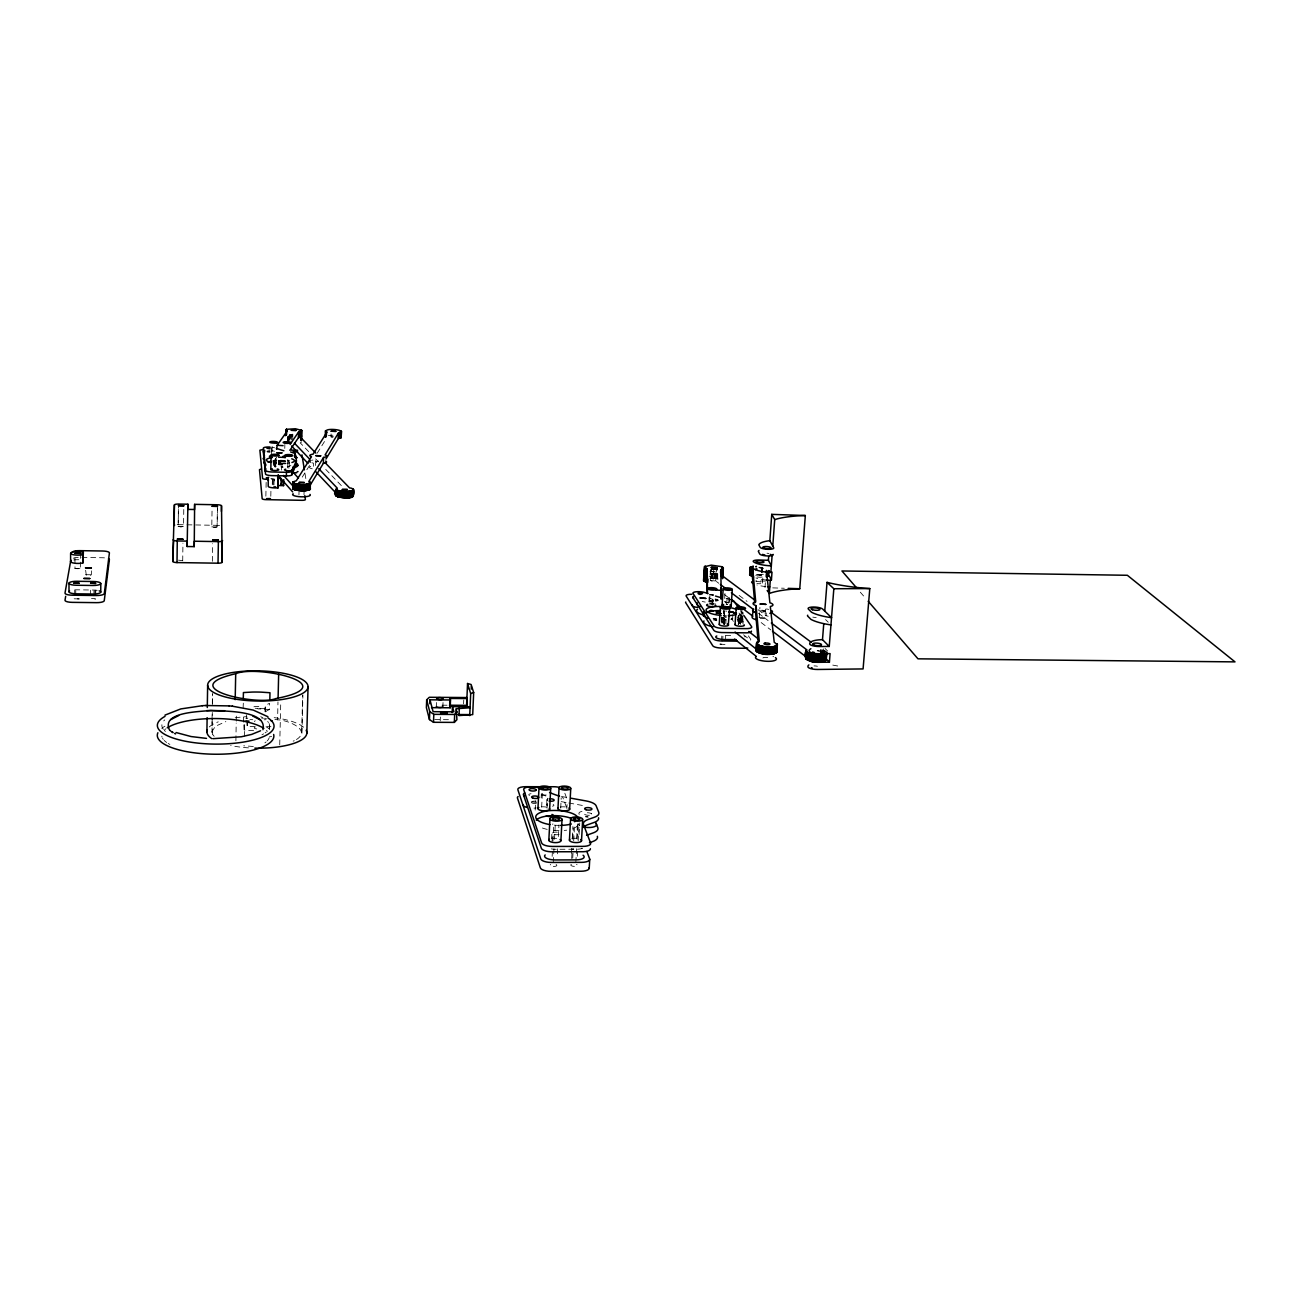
<?xml version="1.0" encoding="UTF-8"?>
<svg xmlns="http://www.w3.org/2000/svg" width="1300" height="1300" viewBox="0 0 1300 1300"><rect width="100%" height="100%" fill="white"/><g stroke="black" fill="none" stroke-linecap="round" stroke-linejoin="round"><path stroke-width="0.75" stroke-dasharray="5 3.75" d="M74.701 595.433L74.718 587.584M80.763 553.361L80.275 568.815L74.994 568.571L74.945 557.05M75.757 595.595L75.774 587.762M86.288 575.234L85.54 569.514M90.496 595.189L90.529 587.356M90.415 575.299L91.358 574.779L91.374 569.595M93.941 595.822L93.974 587.99M94.965 595.66L94.998 587.827M95.761 595.173L95.794 587.34M183.771 509.503L183.56 526.386L180.846 526.988L178.165 526.289L178.376 509.405M177.174 524.664A4.046 0.991 0.9 0 1 178.214 524.648L178.474 504.059M182.715 560.852L182.942 543.189M217.457 508.235L217.149 526.955L214.484 527.572L211.786 526.874L212.079 508.137M212.355 561.308L212.631 543.676M212.713 734.533L212.014 721.727M212.046 719.696L212.144 713.635M212.306 703.511L212.469 693.404M211.965 732.794L212.306 712.481M212.371 704.6L212.599 694.265M219.57 525.574A4.014 0.975 1.1 0 0 217.116 525.33L217.457 504.774M235.901 740.756L236.194 723.092M236.275 721.142L236.34 715.244M243.116 707.866L243.311 703.17M244.4 736.466L244.627 724.587M255.109 726.602L247.195 726.554L247.293 721.809M265.866 496.161L266.159 481.942M265.119 711.864L265.216 707.168A19.061 5.883 1 0 1 268.938 703.609M265.249 711.799L265.216 707.168M271.537 455.406L271.668 449.67M270.806 496.259L270.936 490.165M271.391 448.077L271.31 451.571M272.106 451.685L272.236 445.786M272.285 484.461L272.464 476.905M273.049 484.868L273.227 477.311M273.488 465.514L273.618 459.485M273.959 484.997L274.121 477.441M274.381 465.644C272.821 460.509 277.81 459.274 272.919 460.411M265.801 711.685A19.045 5.915 1 0 1 269.506 709.572L269.636 703.349M274.787 466.765L274.918 460.882M274.999 467.041L274.95 460.948M269.588 729.641L269.685 725.676M275.551 467.188L276.331 458.608M275.86 458.949L276.088 465.043L275.974 458.738M281.385 470.113L281.483 466.164M296.449 739.57C312.049 729.544 286.845 719.794 277.599 719.826L277.973 701.903M284.781 448.435L284.863 444.503M279.727 744.851L280.767 701.821M287.592 440.326L287.69 436.556M287.901 440.277L287.983 436.507M288.113 442.926L287.641 437.109M287.723 467.301L287.804 458.997M288.438 442.991L288.616 436.41M288.811 443.04L288.259 437.255M289.217 440.099C284.798 431.876 299.374 434.753 289.348 434.46M289.575 440.066L289.705 434.427M289.185 465.952L289.266 462.426M289.949 440.05L290.079 434.395M290.355 438.132L290.452 434.379M290.745 438.116L290.842 434.346M291.493 439.969L291.623 434.33M292.695 439.969L292.841 434.33M298.951 494.715L299.033 491.66M304.005 494.747L304.07 491.676M301.714 731.38L302.64 695.142M301.941 733.216L302.916 694.964M315.591 465.514L315.835 457.616M332.979 437.434L330.996 436.881L331.11 433.111M436.312 706.42L436.459 702.504M440.212 720.964L440.375 716.999M442.861 706.452L443.024 702.553M463.58 703.885L463.743 699.985M535.178 810.079L535.649 800.767M541.158 797.826L541.369 793.829M541.661 807.121L542.376 793.146M546.666 804.814L546.942 799.679M547.056 808.21L547.576 798.233M551.655 838.094L551.85 834.275M552.045 841.783L552.484 833.105A3.705 1.3 2.9 0 1 555.685 832.13L556.644 832.179A3.705 1.3 2.9 0 1 559.081 832.78M552.142 856.359L552.549 848.559M552.971 840.938L553.865 823.761M553.264 862.485L553.979 848.819M554.515 839.296L555.311 824.021M557.424 853.775L557.733 847.746M558.35 836.501L558.967 824.866M560.722 808.096L561.21 797.761M566.865 808.551L567.076 804.554M571.431 853.271L571.756 847.438M572.293 837.931L572.91 826.491M571.691 858.504L572.227 848.77M572.764 839.231L573.381 827.808M572.731 858.195L573.267 848.461M573.706 840.824L574.633 823.696M576.664 838.354L577.411 824.801M575.835 862.388L576.599 848.737M577.135 839.231L577.98 823.972M577.298 856.229L577.72 848.445M578.159 840.84L579.101 823.68M579.117 834.421L579.751 822.981M760.256 618.394L764.839 618.215L765.602 607.783M710.141 574.974L710.661 566.784M708.923 601.851L709.312 596.212M716.739 567.158L715.731 580.97L712.887 581.457L710.32 580.564L711.116 566.784M711.571 566.784L711.734 571.707M709.93 578.24C711.766 578.923 712.335 570.96 710.336 571.691M709.621 601.429L709.995 595.806M710.84 578.24L712.043 566.784M711.311 578.24L712.514 566.784M711.766 578.24L712.985 566.8M712.254 578.256L713.456 566.832M718.136 579.02L713.196 578.321L713.944 566.865M712.758 604.484L712.367 599.788L713.342 599.349M713.668 578.354L714.415 566.898M712.254 605.296L712.124 602.225L713.294 601.738M714.139 578.386L714.886 566.93M714.61 578.435L715.358 566.979M715.081 578.484L715.829 567.028M715.553 578.549L716.284 567.092M716.008 578.614L716.446 572.081L714.09 571.789M716.446 578.679L717.194 567.222M716.885 578.76L717.633 567.304M717.324 578.841L717.762 572.309L714.577 571.87M717.714 578.923L717.73 572.276M721.451 620.246L721.679 616.785M721.467 622.944L721.874 617.191M722.572 622.001C719.42 618.475 726.992 616.281 722.914 615.55M721.467 641.03L721.858 635.229M722.816 622.18L723.596 610.285M724.701 598.471L725.01 592.637M723.921 612.69L724.084 617.175M723.336 623.529L723.694 618.345L726.261 618.312M722.605 641.192L722.995 635.408M723.808 623.903L724.734 610.464M723.856 624.617L724.506 616.233M724.36 623.415L724.717 618.215M724.62 624.747L724.977 619.564L723.109 618.93L723.694 618.345M727.074 598.569L726.781 602.648L727.773 602.826L728.049 598.747L726.05 598.423M725.839 623.09L726.082 619.629L724.977 619.564M725.351 640.689L725.741 634.904M728.699 603.038L728.975 598.959L728.049 598.747M729.235 602.566L729.625 596.944M732.55 619.596L732.908 614.445M738.465 624.617L738.676 621.725L741.146 621.92M737.734 620.977L738.14 615.225M738.124 620.506L738.481 615.355M738.238 624.634L738.904 615.062M739.05 622.798L739.521 615.924M740.122 617.614L739.619 624.634L739.944 620.425M741.26 610.594L740.334 623.707A4.68 1.284 4 0 0 738.091 623.626M741.26 622.164L742.056 610.659M741.439 622.18L741.926 615.29M742.072 622.001L742.755 612.414M742.755 617.744L743.161 612.008M742.788 622.196L743.031 618.751M742.966 623.951L743.161 621.205M755.82 570.733L756.161 565.841L757.071 565.841M761.296 572.666L761.654 567.775M761.767 572.731L762.109 567.84M762.206 572.796L762.564 567.905M759.2 617.809L759.915 607.441M762.45 583.066L762.921 576.55M765.001 587.633L765.359 582.758M768.202 616.216L766.074 615.729L766.577 608.904L768.69 609.391M820.17 654.566L820.576 649.22L826.572 651.592M820.674 654.648L821.275 648.245M821.6 654.859L822.023 649.512M822.023 654.972L822.445 649.626M822.445 655.086L822.867 649.756M823.42 652.308L823.696 648.911M823.615 655.476L824.038 650.13M824.298 655.753L824.72 650.406M824.899 656.045L825.321 650.699M211.851 731.835L215.345 726.294L225.842 721.597M301.519 442.065L300.235 442.861L308.636 451.587M765.278 611.406C760.484 607.864 757.624 613.324 765.131 611.553C759.866 613.226 758.582 608.351 765.342 611.179M211.786 526.874L217.149 526.955M178.165 526.289L183.56 526.386M302.234 477.149L310.31 464.214M317.2 453.196L324.691 441.204M85.524 574.697L91.358 574.779M74.929 568.376L80.714 568.457M276.689 457.21L274.787 459.664M330.996 436.881L333.352 436.459M710.32 580.564L715.731 580.97M716.69 619.288L713.651 619.808M712.091 603.883L713.066 603.428M761.946 568.75L759.054 567.613M571.383 864.337L570.83 864.809A3.299 1.202 3 0 0 572.179 866.044A3.299 1.202 3 0 0 575.624 866.271L577.363 865.101A3.299 1.202 3 0 0 576.485 864.419M287.527 461.63L287.771 461.516A14.105 3.136 1.7 0 1 289.217 461.744M724.051 624.033L723.304 622.879M293.183 741.146L294.223 740.691M310.798 466.359L309.887 466.749A8.482 1.901 1.8 0 0 311.691 468.666L313.3 469.024L313.463 463.141L311.838 462.784M759.411 617.419L764.839 618.004M94.949 599.576C97.922 597.659 87.522 598.276 91.666 599.641M724.717 611.276L723.206 611.293M739.814 615.712L741.601 615.517M723.889 617.581L721.923 617.516M724.279 618.117L721.711 617.955M739.342 622.586L740.984 622.424M739.131 618.946L742.625 618.979M740.447 617.403L742.609 617.354M725.026 617.663L726.359 617.614M287.609 460.688L288.73 460.379L287.43 459.826M722.914 623.691L724.035 623.122L723.011 622.57M716.365 619.596L715.536 620.197L716.804 620.75M275.161 460.427L276.25 460.379M311.415 460.33L312.926 460.038M274.609 461.354L273.098 461.354M275.324 460.688L276.104 460.363M289.835 465.725L290.875 465.692M275.129 466.294L276.266 466.277M274.349 460.736L273.065 460.753M724.197 616.541L726.375 616.639M292.402 435.581L291.168 436.036L292.467 436.491M328.396 435.419L332.93 435.224M178.49 560.154L182.634 560.658M269.457 736.775L271.635 736.596M541.613 806.861L542.1 806.829A5.883 2.031 2.8 0 1 547.008 807.267M292.76 435.581L291.216 435.906L292.305 436.442M289.217 466.635L288.048 466.57M731.266 618.605L732.875 618.767M245.863 718.299L247.829 718.185M739.278 614.835L741.634 615.03M289.185 467.968L287.723 467.837M264.225 719.778L266.094 719.696M289.201 460.753L288.113 460.671M282.88 467.09L281.06 467.058M709.914 571.724L710.824 571.707M281.141 466.44L282.246 466.521M289.201 462.085L287.934 461.955M738.579 621.725L737.799 621.66M281.109 466.57L282.132 466.668M541.222 795.031L547.219 795.031M267.004 726.668L270.952 726.684M442.016 705.185L447.606 705.217M259.74 708.63L265.33 708.663M434.688 719.615L451.685 719.712M318.24 461.175L315.738 461.532L316.81 462.118M725.66 635.375L733.574 635.456M709.605 594.506L713.57 594.555M709.15 601.169L713.115 601.217M178.214 524.648L217.116 525.33M318.451 461.159L315.705 461.598L316.648 462.052M765.489 581.133L757.526 580.872A6.776 1.755 4.1 0 0 755.836 580.872M772.736 587.876L784.306 588.25M763.344 574.535L757.997 574.356A6.776 1.739 4.1 0 0 756.291 574.372M712.189 571.691L714.106 571.821M712.66 571.707L713.602 571.756M261.69 718.136L263.51 718.217M252.736 719.712L249.876 719.55M702.195 601.494L705.25 602.095M713.359 618.264L716.658 619.092M253.662 730.697L244.627 730.08L244.059 720.46M253.338 746.476L243.75 745.794M740.626 623.415L739.472 623.204M709.199 594.994L713.196 595.221M709.345 600.405L713.375 600.649M709.134 601.738L713.148 601.981M709.166 603.119L713.196 603.363M710.808 603.704L716.804 604.077M264.452 718.283L266.435 718.413M269.506 709.572L260.764 708.971A45.094 14.154 0.7 0 0 257.806 708.89M738.855 619.092L738.628 619.06A17.924 4.859 3.9 0 1 737.701 619.531M271.489 450.629L273.553 451.003A103.236 22.912 1.2 0 1 274.479 451.279M742.609 616.639L740.009 616.33M561.438 796.494L567.174 797.534M561.161 801.613L566.898 802.653M568.815 802.994L584.122 805.756M274.885 719.371L277.599 719.826M270.904 478.562L274.267 479.375L274.609 482.398M728.975 598.959L729.852 599.17M713.586 600.551L712.367 599.788M742.625 618.426L740.415 618.004M287.885 460.606L287.544 460.493A15.08 3.348 1.6 0 1 289.25 460.801M739.115 595.416L747.045 601.396M758.144 609.749L766.074 615.729M709.394 576.16L718.819 583.294M758.436 613.242L768.121 620.571M724.636 594.701L729.349 598.293M761.166 622.57L770.835 629.931M743.535 634.806L749.824 639.746M721.094 620.994L724.197 623.447M825.549 619.58L828.246 622.229M214.159 736.288L212.794 734.695M825.077 648.489L827.596 651.04M315.624 458.868L318.419 461.776M341.331 485.615L325.162 468.796L326.056 468.39A8.482 1.901 1.8 0 0 326.446 467.919M860.307 592.183L865.54 598.244M591.37 813.637L591.614 813.962A3.656 1.268 3.1 0 0 586.316 812.825A3.656 1.268 3.1 0 0 585.585 814.84A3.656 1.268 3.1 0 0 591.419 814.661M740.496 610.61L742.641 613.681M739.05 613.064L742.316 617.809M724.896 601.347L727.074 604.549M738.254 621.01L740.512 624.309M748.378 635.895L750.636 639.21A7.329 2.047 4.1 0 1 750.392 640.25M731.201 618.085L733.428 621.4M564.834 793.26L566.832 798.525M566.459 807.121L563.062 798.07A8.824 3.006 2.9 0 0 562.477 797.29M305.012 473.622L305.923 479.245M246.578 714.821L246.789 718.738M246.886 720.688L247.195 726.554M243.457 717.145L243.734 722.946M243.831 724.88L244.205 732.599M271.537 479.148A6.224 1.414 1.6 0 1 274.398 479.05M253.922 706.859A3.234 0.991 0.8 0 1 258.31 706.517A3.234 0.991 0.8 0 1 259.577 707.883A3.234 0.991 0.8 0 1 255.19 708.224M256.734 728.91A3.283 1.04 0.7 0 1 254.377 728.163A3.283 1.04 0.7 0 1 255.158 727.155M254.377 721.549A3.283 1.024 0.7 0 1 255.287 720.817M248.479 747.858A49.969 15.844 0.7 0 1 230.653 745.534M209.316 726.944A49.969 15.844 0.7 0 1 218.238 721.858M235.154 717.811A49.969 15.844 0.7 0 1 246.838 716.69M274.17 717.649A49.969 15.844 0.7 0 1 303.826 727.415M289.445 466.57A14.105 3.136 1.7 0 1 287.251 466.846M283.108 467.09A14.105 3.136 1.7 0 1 281.336 467.09M272.74 461.077A14.105 3.136 1.7 0 1 275.925 460.834M289.526 463.011A14.105 3.12 1.7 0 1 287.349 463.288M276.152 463.239A14.105 3.12 1.7 0 1 272.935 462.816M271.57 447.151A6.029 1.3 1.6 0 1 272.935 447.346L273.618 447.509A103.269 22.782 1.2 0 1 274.56 447.785M269.1 723.564A53.917 16.933 0.4 0 1 267.442 730.909M266.37 731.916A53.917 16.933 0.4 0 1 265.102 732.908M263.624 733.85A53.917 16.933 0.4 0 1 261.966 734.776M165.441 731.429A53.917 16.933 0.4 0 1 164.32 730.405M163.394 729.365A53.917 16.933 0.4 0 1 162.971 721.955M163.751 720.915A53.917 16.933 0.4 0 1 164.726 719.908M260.731 716.674A53.917 16.933 0.4 0 1 262.486 717.584M267.686 721.484A53.917 16.933 0.4 0 1 268.483 722.524M161.72 728.309A58.273 18.509 0.4 0 1 164.921 726.245M266.045 726.765A58.273 18.509 0.4 0 1 269.262 728.845M269.197 737.717A53.869 17.111 0.4 0 1 267.231 740.87M266.159 741.894A53.869 17.111 0.4 0 1 264.875 742.885M169.877 744.413A53.869 17.111 0.4 0 1 168.171 743.454M166.644 742.479A53.869 17.111 0.4 0 1 164.206 740.431M163.28 739.375A53.869 17.111 0.4 0 1 162.581 738.319M162.094 737.246A53.869 17.111 0.4 0 1 161.817 736.174M164.629 729.836A53.869 17.111 0.4 0 1 165.799 728.829M266.451 730.324A53.869 17.111 0.4 0 1 267.459 731.347M73.304 558.22A7.166 1.82 0.3 0 1 79.641 557.408L102.489 557.749A7.134 1.82 0.4 0 1 106.015 558.058M97.224 590.346A7.54 1.999 0.2 0 0 93.502 590.038L76.862 589.81A7.556 1.999 0.1 0 0 73.336 589.989M73.759 560.008A7.264 1.852 0.3 0 1 80.974 559.91M709.605 604.142A4.582 1.219 3.9 0 1 713.44 604.467M723.596 623.447A4.696 1.284 4 0 1 725.124 623.594M738.692 615.778A16.543 4.485 3.9 0 1 737.896 617.679M732.55 619.385A16.543 4.485 3.9 0 1 730.844 619.613M726.034 619.84A16.543 4.485 3.9 0 1 721.906 619.694M716.788 619.109A16.543 4.485 3.9 0 1 713.066 618.361M725.725 611.049A16.543 4.485 3.9 0 1 726.716 611.179M726.164 604.337A4.566 1.219 3.9 0 1 727.659 604.467M726.326 615.664A16.559 4.469 3.9 0 1 723.222 615.582M708.906 598A120.721 33.053 3.3 0 1 712.481 599.219A50.115 13.146 4.1 0 0 713.148 599.446M713.408 595.384A50.148 13.081 4.1 0 1 712.741 595.156A120.77 32.874 3.3 0 0 710.385 594.327M744.413 636.61A7.312 2.031 4.1 0 1 745.16 636.951M817.196 650.845A2.99 0.845 4.6 0 1 819.341 651.592M585.439 816.286A14.479 5.038 3.1 0 1 587.941 816.79M551.265 848.884A9.474 3.38 2.8 0 0 555.783 849.274L576.582 849.225A9.457 3.38 3 0 0 582.319 848.396M588.136 817.148A9.149 3.169 3.1 0 1 585.764 816.936M579.199 814.401A9.149 3.169 3.1 0 1 583.326 811.021M579.572 825.549A9.133 3.185 3.1 0 1 578.305 823.891M536.153 807.918A8.986 3.087 2.7 0 1 533.959 808.129M532.09 801.954A8.986 3.087 2.7 0 1 536.543 802.587M552.874 823.859A3.624 1.268 2.8 0 1 552.614 824.492M559.081 834.373A3.705 1.3 2.9 0 1 555.181 834.665A3.705 1.3 2.9 0 1 552.484 833.446M582.026 848.624A19.484 6.971 3.2 0 1 581.961 848.104M556.108 864.565A3.315 1.202 2.8 0 1 556.384 865.93A3.315 1.202 2.8 0 1 553.069 866.385L551.622 866.125A3.315 1.202 2.8 0 1 550.712 864.451M529.506 795.519A3.608 1.219 2.7 0 1 531.05 793.715M551.606 838.484A6.061 2.161 2.8 0 1 556.79 838.484M571.789 838.533A6.061 2.145 3 0 1 578.793 838.76M553.166 804.505A3.64 1.251 2.8 0 1 552.467 806.227M547.365 805.773A3.64 1.251 2.8 0 1 547.398 804.245M547.641 800.621A3.64 1.235 2.8 0 1 547.674 799.11M560.267 807.072A5.866 2.015 2.9 0 1 567.466 807.414M559.26 825.386A21.304 7.41 2.9 0 1 552.565 824.964M577.947 823.696A21.287 7.442 2.9 0 1 572.016 828.977M566.67 830.164A21.287 7.442 2.9 0 1 564.216 830.44M558.984 830.635A21.287 7.442 2.9 0 1 552.289 830.229M547.219 829.384A21.287 7.442 2.9 0 1 539.191 826.589M536.299 803.579A3.624 1.235 2.7 0 1 531.342 802.36M531.359 802.051A3.624 1.235 2.7 0 1 536.364 801.288M541.239 794.072A156.227 54.958 1.8 0 1 547.089 796.575M724.636 601.77A17.664 4.729 3.9 0 1 728.26 602.875M716.722 620.474A17.924 4.859 3.9 0 1 713.538 619.905M772.915 656.484A10.498 2.99 4.3 0 1 773.679 656.744M762.97 658.028A3.006 0.861 4.3 0 1 764.822 657.361A3.006 0.861 4.3 0 1 768.072 657.767L768.56 657.979A3.006 0.861 4.3 0 1 768.852 658.206M758.924 567.239A4.079 1.024 4.1 0 1 763.49 568.701M755.332 566.654A6.792 1.723 4.1 0 1 756.86 566.54M766.317 580.028A16.949 4.322 4.1 0 1 755.966 577.947M755.674 575.299A4.062 1.04 4.1 0 1 761.637 575.559A4.062 1.04 4.1 0 1 761.637 577.102A4.062 1.04 4.1 0 1 755.674 576.566M765.83 586.592A16.933 4.371 4.2 0 1 756.909 584.951M755.95 581.669A4.062 1.056 4.1 0 1 762.45 582.806A4.062 1.056 4.1 0 1 756.876 583.538M766.984 553.215A4.111 1.024 4.1 0 1 768.95 553.54M817.554 650.374A4.501 1.268 4.6 0 1 820.804 651.495M837.704 665.99A71.549 19.906 4.8 0 1 831.691 664.885M814.011 665.909A4.485 1.284 4.6 0 1 817.408 666.266M816.205 617.451A4.469 1.202 4.5 0 1 812.809 617.11M716.154 574.275L710.759 574.015L716.154 574.275M720.005 644.085L725.075 644.54L720.005 644.085M79.17 598.926L73.905 598.78L79.17 598.926M710.872 573.836L716.154 574.454L710.872 573.836M761.654 575.12L756.275 574.6L761.654 575.12"/><path stroke-width="1.5" d="M68.998 591.711L68.998 583.148A7.556 1.982 0.1 0 1 76.879 581.279L93.535 581.506A7.54 1.982 0.2 0 1 100.799 583.586L100.75 592.117M70.59 561.665L70.606 553.426M71.305 560.722A7.264 1.852 0.3 0 0 73.093 562.949A7.264 1.852 0.3 0 0 81.933 563.111L82.94 562.884L82.582 551.947A7.264 1.836 0.3 0 0 72.767 551.996A7.264 1.836 0.3 0 0 72.248 554.45A7.264 1.836 0.3 0 0 81.965 554.856L82.956 554.629M82.94 562.884L83.362 552.175M173.046 539.809A4.258 1.056 0.9 0 0 177.271 540.946L187.216 541.109L187.151 546.52L194.236 546.634L194.626 504.351L217.457 504.774A4.03 0.959 1.2 0 1 221.504 505.814L222.219 562.169A4.225 1.089 1 0 1 218.026 563.192L177.011 562.575A4.241 1.089 0.8 0 1 172.786 561.421L174.395 504.936A4.046 0.959 1 0 1 178.474 504.059L187.899 504.221L187.834 509.389L194.545 509.503L194.626 504.351M174.395 504.936L174.151 525.558A4.046 0.991 0.9 0 1 174.704 525.086M177.011 562.575L177.271 540.946M194.236 546.634L194.317 541.222L218.384 541.613A4.241 1.056 1.1 0 0 222.592 540.621M206.911 731.819L207.123 717.649M207.285 707.525L207.643 685.262M218.026 563.192L218.384 541.613M221.406 511.42L221.504 505.814M187.151 546.52L187.899 504.221M235.186 699.644L235.706 673.692C257.433 664.479 346.938 684.84 275.73 698.62C257.53 705.981 172.981 688.253 235.706 673.692M243.311 697.872L243.409 692.559L252.216 692.071A45.175 13.91 0.8 0 1 261.121 692.136L269.977 692.738L269.815 700.326M263.364 449.491L259.886 450.19L262.584 478.384A3.721 0.845 1.5 0 0 264.956 479.212L268.239 479.343L268.223 486.346A6.224 1.43 1.6 0 0 274.592 487.906L277.956 487.971L278.265 474.744M270.822 469.511L271.131 455.065M277.842 475.524L277.956 487.971M283.774 479.651L283.627 485.631L281.011 484.445L281.158 478.465M720.541 573.008L720.769 569.725L723.401 568.36L721.451 566.637L711.23 565.142L704.486 566.735L707.151 568.896L707.509 593.564M278.102 697.938L278.655 674.066M285.366 435.695L286.601 429.309L295.409 428.756L301.779 430.462L298.642 431.892L290.095 444.454M285.659 435.337L285.919 429.601M285.935 435.191L286.227 429.439M286.276 435.029L286.406 429.374M286.471 434.964L286.601 429.309M263.299 451.815L265.525 474.045A6.354 1.43 1.6 0 0 271.099 475.589L286.374 475.914L286.455 472.306A5.72 1.284 1.7 0 0 291.915 471.282L296.4 460.574L295.214 453.521L290.615 451.961M286.374 475.914A5.72 1.3 1.6 0 0 291.817 474.89L291.915 471.282M310.229 488.394L309.026 489.938L303.241 490.685L292.809 488.67L292.955 481.926L296.319 480.74L311.48 456.706L310.424 456.267A8.499 1.869 1.9 0 1 311.577 454.448L313.072 454.171L326.999 432.12C321.425 427.326 348.806 429.764 338.553 432.802L325.081 454.902L326.137 455.325A8.499 1.869 1.9 0 1 325.033 457.145L323.537 457.438L308.848 481.504C312.926 485.745 294.84 485.891 292.955 481.926M293.166 469.235L293.215 466.863M293.101 488.979L293.15 481.731M293.41 466.879L293.069 472.794M293.231 489.076L293.377 482.95M293.589 489.288L293.54 483.048M293.784 489.385L293.93 483.243M294.71 453.131L295.132 457.031M294.011 489.466L294.158 483.34M294.808 456.836L295.002 453.326M294.255 489.564L294.401 483.438M295.246 457.243L295.214 453.521M294.515 489.661L294.661 483.519M294.791 489.743L294.938 483.616M295.084 489.84L295.246 483.698M295.409 489.921L295.555 483.779M295.734 490.003L295.88 483.86M291.817 474.89L296.303 464.116L296.4 460.574M296.075 490.067L296.221 483.925M296.433 490.149L296.579 484.006M296.806 490.214L296.952 484.071M297.196 490.279L297.342 484.136M290.664 449.199L298.512 437.564L298.642 431.892M297.586 490.344L297.733 484.185M298.512 437.564L299.016 431.86M297.993 490.392L298.139 484.25M298.87 437.531L299.309 431.811M299.179 437.483L299.601 431.746M298.399 490.441L298.545 484.299M299.471 437.434L299.877 431.698M298.821 490.49L298.967 484.348M299.731 437.369L300.137 431.632M299.991 437.304L300.381 431.567M299.244 490.523L299.406 484.38M315.77 453.066L300.381 437.19L300.609 431.503M300.235 437.239L300.804 431.438M299.683 490.571L299.845 484.429M300.934 439.4L301.178 429.942L301.064 440.684M300.121 490.604L300.284 484.461M301.308 440.521L301.567 430.202M301.535 440.277L301.779 430.462M300.576 490.62L300.723 484.477M301.015 490.652L301.161 484.51M301.47 490.669L301.616 484.526M301.909 490.669L302.071 484.526M302.364 490.685L302.51 484.543M302.803 490.685L302.949 484.543M303.241 490.685L303.404 484.543M303.68 490.669L303.842 484.526M304.119 490.652L304.265 484.51M304.541 490.636L304.688 484.494M304.964 490.604L305.11 484.461M305.37 490.571L305.516 484.429M305.76 490.539L305.923 484.396M306.15 490.506L306.312 484.364M306.54 490.457L306.686 484.315M306.898 490.409L307.06 484.266M307.255 490.36L307.401 484.218M307.564 490.295L307.726 484.152M307.905 490.23L308.067 484.087M308.214 490.165L308.376 484.023M308.506 490.1L308.652 483.957M308.766 490.019L308.929 483.892M309.026 489.938L309.189 483.811M309.254 489.856L309.416 483.73M309.481 489.775L309.627 483.649M309.66 489.694L310.001 483.47M310.001 489.499L310.148 482.073M310.229 489.304L310.391 482.267M306.832 733.281L308.035 686.985A50.212 15.096 0.9 0 0 233.838 672.327A50.212 15.096 0.9 0 0 231.676 698.441A50.212 15.096 0.9 0 0 308.035 686.985M309.741 485.875L323.375 463.32L323.537 457.438M325.65 437.288L325.455 430.755M325.52 437.19L325.634 430.593M325.845 435.484L325.796 431.616M326.186 435.646L326.105 431.795M326.381 435.727L326.495 431.957M326.219 462.524L325.325 462.914L349.586 487.939C357.37 487.858 354.152 500.581 346.824 497.656C341.559 497.884 329.192 497.071 337.301 488.199L318.76 468.699M336.099 495.852L336.066 488.914L337.838 490.523L343.915 491.497L350.529 491.221L353.649 489.791M336.359 496.064L336.391 489.84M336.537 496.161L336.7 490.051M336.928 496.356L336.895 490.149M325.959 459.046L338.39 438.474L338.553 432.802M337.155 496.454L337.334 490.344M338.39 438.474L338.91 432.77M337.399 496.551L337.577 490.441M338.748 438.441L339.202 432.721M337.659 496.649L337.838 490.523M339.04 438.376L339.495 432.673M337.951 496.73L338.114 490.62M339.332 438.327L339.755 432.608M338.244 496.811L338.423 490.701M339.592 438.279L340.015 432.559M338.553 496.909L338.731 490.782M339.852 438.214L340.243 432.494M340.08 438.149L340.665 432.348M338.894 496.974L339.072 490.864M340.308 438.084L340.86 432.282M339.235 497.055L339.414 490.945M340.681 437.938L341.283 432.055M339.592 497.136L339.771 491.01M340.86 437.872L341.331 431.129M341.12 437.71L341.575 431.389M339.966 497.201L340.145 491.075M340.356 497.266L340.535 491.14M340.746 497.331L340.925 491.205M341.152 497.38L341.331 491.254M341.559 497.429L341.738 491.319M341.981 497.477L342.16 491.351M342.42 497.526L342.599 491.4M342.842 497.559L343.021 491.433M343.281 497.591L343.46 491.465M343.72 497.624L343.915 491.497M344.175 497.64L344.354 491.514M344.614 497.656L344.793 491.53M345.069 497.673L345.248 491.546M345.507 497.673L345.686 491.546M345.946 497.673L346.125 491.546M346.385 497.673L346.564 491.546M346.824 497.656L347.002 491.546M347.246 497.64L347.425 491.53M347.669 497.624L347.848 491.514M348.091 497.591L348.27 491.481M348.498 497.575L348.676 491.449M348.887 497.526L349.066 491.416M349.261 497.494L349.456 491.384M349.635 497.445L349.83 491.335M350.009 497.396L350.188 491.286M350.35 497.348L350.529 491.221M350.675 497.282L350.87 491.173M351 497.218L351.179 491.108M351.293 497.152L351.471 491.043M351.585 497.087L351.764 490.977M351.845 497.006L352.024 490.896M352.089 496.925L352.495 490.734M352.511 496.762L352.706 490.652M352.723 496.665L353.064 490.474M353.031 496.486L353.129 489.06M353.259 496.291L353.486 489.369M172.786 561.421L173.55 541.499M467.253 698.555L450.076 698.441L449.751 706.258L466.911 706.355L466.944 697.548L429.309 697.288L426.676 699.806L426.384 707.639L429.455 719.582L433.485 722.296L454.35 722.394L456.901 719.745L456.332 708.711L470.08 707.769L469.755 706.729L452.416 706.615L452.173 712.53M429.812 703.739L429.975 699.822L450.499 699.969L450.19 707.785L431.535 707.671M429.455 719.582L429.764 711.653L426.676 699.806M433.485 722.296L433.81 714.334L429.764 711.653M454.35 722.394L454.675 714.464L457.243 711.831M456.17 712.66L456.332 708.711M459.339 707.688L458.997 715.569L472.712 714.61L473.671 692.559L471.12 684.515L467.545 683.491L466.602 705.347L449.459 705.234M469.739 715.634L470.681 693.55L467.545 683.491M721.029 599.154L720.834 587.941M721.337 598.439L720.769 569.725M537.956 808.405L539.012 787.621M549.624 809.364L550.696 788.58M548.827 840.466L549.933 819.065M557.96 808.584L559.049 787.832M735.085 632.06L756.616 649.399A10.514 2.974 4.3 0 0 765.684 653.997A10.514 2.974 4.3 0 0 776.783 651.219C774.556 656.581 754.878 654.956 757.201 649.041M753.301 566.085L749.954 567.661L752.814 569.595L755.722 601.9L754.26 602.339A9.977 2.649 4.2 0 0 754.504 605.02L756.064 605.637L759.281 641.387C748.751 647.79 785.947 649.61 774.231 642.298L770.315 606.499L771.778 606.06A9.977 2.649 4.2 0 0 771.485 603.379L769.909 602.761L766.383 570.408M560.901 840.742L562.039 819.358M569.628 809.364L570.749 788.613M569.433 840.125L570.586 818.756M574.746 821.795L574.957 817.992A3.315 1.154 3 0 1 579.914 819.033L578.191 820.154A3.315 1.154 3 0 1 574.73 819.91A3.315 1.154 3 0 1 573.365 818.74L574.957 817.992M581.506 840.889L582.676 819.536M589.241 868.156L589.729 859.3M703.706 615.16L703.43 612.3M707.899 579.199L707.688 582.481L703.544 580.336L704.421 566.849M703.755 580.726L704.779 566.394L703.999 580.986M704.161 581.1L705.266 566.085M704.551 581.36L705.234 568.084M704.779 581.474L705.673 568.327M705.023 581.604L705.916 568.457M705.299 581.717L706.192 568.571M703.316 615.046L703.576 611.553M705.591 581.847L706.469 568.685M705.9 581.961L706.778 568.799M706.209 582.059L707.151 568.896M706.566 582.173L706.989 575.608L703.966 573.674L705.283 572.439L703.983 573.771L706.712 575.477L707.151 592.93M706.924 582.286L706.989 575.608M707.298 582.384L707.363 575.721M720.801 574.6L721.142 569.66M721.451 569.595L720.996 576.16L722.946 574.665L722.199 575.705L755.462 600.616M721.289 576.079L721.727 569.514M721.533 575.997L721.988 569.416M721.776 575.9L722.442 567.109M722.004 575.803L722.654 567.239M722.199 575.705L722.654 569.14M722.312 577.346L722.816 567.369M719.241 624.309L720.395 607.425M722.54 578.581L723.109 567.613M722.621 578.467L723.304 567.856M722.069 605.378L723.19 588.884A4.582 1.202 3.9 0 1 728.894 588.006A4.582 1.202 3.9 0 1 731.624 589.972L729.381 590.314A4.582 1.202 3.9 0 1 723.19 588.867M719.517 624.033A4.696 1.284 4 0 0 722.199 625.852A4.696 1.284 4 0 0 728.227 625.511L729.739 608.254A4.696 1.268 3.9 0 0 723.466 606.564A4.696 1.268 3.9 0 0 721.679 608.514A4.696 1.268 3.9 0 0 729.398 608.611L729.739 608.254M731.169 605.962L732.306 589.469M735.02 624.699L736.206 607.815M754.731 602.972L752.342 576.144L749.661 574.697L750.165 567.19M750.425 566.979L749.872 574.941L750.766 566.767M750.392 575.331L750.847 568.783M750.604 575.445L751.059 568.896M750.831 575.575L751.303 569.026M751.091 575.689L751.546 569.14M751.367 575.803L751.822 569.254M751.66 575.933L752.131 569.367M751.969 576.046L752.44 569.481M752.342 576.144L752.814 569.595M755.82 619.613A9.977 2.697 4.2 0 1 752.196 616.85L753.366 609.424L731.38 592.784M758.241 642.541L755.576 612.495L756.064 605.637M755.95 650.39L756.486 643.061M756.194 651.008L756.779 642.492M756.308 651.154L757.071 642.233M756.633 651.462L757.266 642.119M756.827 651.609L757.347 644.426M757.055 651.771L757.575 644.572M757.315 651.918L757.835 644.719M757.575 652.064L758.095 644.865M757.867 652.21L758.387 645.011M758.192 652.356L758.712 645.158M758.517 652.486L759.038 645.288M758.875 652.633L759.395 645.434M759.249 652.762L759.785 645.564M759.655 652.876L760.175 645.694M760.061 653.006L760.581 645.808M760.484 653.12L761.004 645.921M766.399 575.266L766.642 571.984M760.939 653.234L761.459 646.035M766.285 576.891L766.935 571.903M761.394 653.347L761.914 646.149M766.577 576.826L767.211 571.821M766.854 576.745L767.455 571.74M768.414 560.316L759.038 560.008A6.792 1.706 4.1 0 0 753.22 561.535A16.965 4.241 4.1 0 0 771.339 565.858L768.414 560.316L768.674 556.579M769.844 540.67A28.649 7.02 4.2 0 0 758.794 544.749L760.175 547.349A6.857 1.69 4.1 0 0 767.878 549.315A6.857 1.69 4.1 0 0 773.727 547.804L769.844 540.67L771.745 514.361L805.334 515.515L799.76 588.738A67.86 17.973 4.5 0 0 772.476 592.426L769.324 593.418L767.163 590.525M761.865 653.445L762.385 646.246M767.097 576.648L767.861 571.188M767.341 576.566L768.04 571.317M762.336 653.543L762.856 646.344M767.747 576.371L768.528 571.139M767.91 576.258L768.788 570.554M762.824 653.624L763.36 646.425M768.983 570.798L768.706 574.714L771.42 579.962L770.283 580.32A16.949 4.322 4.1 0 1 766.317 580.028M763.327 653.705L763.864 646.506M763.847 653.786L764.367 646.587M764.351 653.851L764.887 646.653M764.871 653.916L765.408 646.717M769.324 593.418L770.283 580.32M753.204 567.222A6.792 1.723 4.1 0 0 752.749 568.084A16.965 4.29 4.1 0 0 770.851 572.439L772.168 554.564M772.785 546.081L774.719 519.577L771.745 514.361M765.408 653.965L765.928 646.766M765.928 654.014L766.464 646.815M771.42 579.962L772.005 572.081L770.851 572.439M766.464 654.062L766.984 646.847M766.984 654.095L767.52 646.88M767.52 654.111L768.04 646.913M768.04 654.128L768.576 646.929M768.56 654.144L769.096 646.929M769.08 654.144L769.6 646.945M769.584 654.128L770.12 646.929M770.087 654.111L770.608 646.913M770.575 654.095L771.111 646.896M771.062 654.062L771.582 646.864M771.517 654.03L772.054 646.831M771.972 653.981L772.509 646.783M772.428 653.933L772.947 646.734M772.85 653.867L773.386 646.669M773.256 653.803L773.793 646.604M773.646 653.738L774.183 646.539M774.02 653.656L774.556 646.457M774.378 653.559L774.914 646.376M774.702 653.477L775.239 646.279M775.028 653.364L775.564 646.181M775.32 653.266L775.856 646.067M775.596 653.153L776.116 645.97M775.84 653.039L776.376 645.856M776.051 652.925L776.587 645.726M776.246 652.795L776.994 643.727M776.571 652.535L777.14 643.874M776.799 652.259L777.4 644.329M826.134 658.889C822.136 665.242 797.875 662.529 806.812 649.837L771.339 623.009M805.854 658.84L806.569 649.951M806.016 659.003L806.683 651.609M806.195 659.149L806.179 650.341M806.634 659.457L806.747 651.999M806.894 659.604L806.959 652.145M807.17 659.75L807.446 652.454M807.462 659.896L807.722 652.6M807.788 660.043L808.015 652.746M808.129 660.173L808.34 652.876M808.486 660.319L808.681 653.023M808.876 660.449L809.039 653.153M809.266 660.579L809.429 653.283M809.689 660.692L809.819 653.413M810.111 660.822L810.241 653.526M810.55 660.936L810.664 653.656M811.021 661.034L811.119 653.77M811.492 661.148L811.574 653.867M811.98 661.229L812.045 653.965M812.467 661.326L812.533 654.062M812.971 661.408L813.02 654.16M813.475 661.489L813.524 654.241M813.995 661.554L814.044 654.322M814.515 661.619L814.548 654.387M815.035 661.668L815.067 654.452M815.571 661.716L815.604 654.501M816.091 661.765L816.66 654.582L826.475 653.217M816.611 661.798L817.18 654.615M817.148 661.814L817.7 654.648M817.668 661.83L818.236 654.664M818.188 661.846L818.74 654.664M818.691 661.846L819.26 654.68M819.195 661.83L819.764 654.664M819.699 661.814L820.267 654.648M820.186 661.798L820.755 654.631M820.658 661.765L821.226 654.599M824.753 611.097L827.028 582.367L833.836 588.738L829.238 646.441L822.494 639.649L823.729 624.081M821.129 661.733L821.681 654.566M821.567 661.684L822.136 654.517M822.006 661.635L822.575 654.469M822.429 661.57L822.997 654.404M822.835 661.505L823.404 654.339M823.225 661.44L823.778 654.274M823.582 661.359L824.151 654.192M823.94 661.261L824.492 654.111M824.265 661.164L824.834 654.014M824.574 661.066L825.142 653.916M824.85 660.969L825.419 653.803M825.11 660.855L825.679 653.705M825.354 660.741L826.134 653.461M825.76 660.497L826.329 653.331M825.906 660.367L826.621 653.071M826.166 660.091L826.93 652.356M808.486 659.539A18.72 5.314 4.6 0 0 808.665 660.189A7.491 2.129 4.6 0 0 817.96 662.317L829.416 662.188L830.099 653.608L818.626 653.721A7.491 2.113 4.6 0 1 809.331 651.609A18.736 5.265 4.6 0 1 810.891 648.716M827.028 582.367L832.276 583.57A72.134 18.037 4.7 0 0 869.798 588.575L863.086 668.931L817.391 669.467A7.475 2.145 4.6 0 1 808.113 667.322A18.704 5.362 4.7 0 1 808.86 664.901M276.591 449.28L277.16 445.299L287.056 431.194L285.691 429.764M70.834 560.089L65 593.092A7.572 2.015 0.1 0 0 72.248 595.205L96.476 595.514A7.556 2.015 0.2 0 0 104.293 593.613L109.411 552.906A7.15 1.804 0.4 0 0 102.521 551.005L79.657 550.648A7.166 1.804 0.3 0 0 72.199 552.337M65.683 596.31L65 600.226A7.572 2.031 0 0 0 72.231 602.355L96.46 602.648A7.54 2.031 0.2 0 0 104.26 600.714L109.379 559.666A7.134 1.82 0.4 0 0 108.534 558.756M471.282 689.114L471.315 686.108M292.37 473.59L292.451 469.983A3.981 0.894 1.7 0 0 291.785 469.479M262.974 729.69C267.654 709.735 222.82 711.376 210.909 710.434C200.671 711.799 160.875 711.685 169.455 729.918M768.284 575.933L767.617 574.454M703.918 579.508L703.544 580.336M772.363 612.137L771.696 612.739L811.119 642.168M170.852 719.566L178.669 715.569M325.601 436.166L325.325 437.011M336.31 494.634L335.855 495.544M164.986 715.114L180.781 708.923L202.394 705.705M260.553 730.779L251.745 734.386L241.345 736.775L213.005 738.676M720.915 613.649L716.024 613.031L720.964 613.454M750.734 573.105L749.661 574.697M300.674 437.109C302.185 435.598 301.909 435.825 300.381 437.19M589.452 842.741L592.816 841.506A19.256 6.809 3 0 0 597.334 836.29M470.681 693.55L473.671 692.559M730.665 612.04L733.525 611.975M769.827 613.356L771.274 612.918A9.977 2.681 4.2 0 0 771.761 610.675M270.465 498.566L266.581 498.615M297.602 451.799L293.15 451.441L297.131 451.165M774.719 519.577L777.887 518.7A68.38 16.266 4.4 0 1 805.334 515.515M712.14 610.399L710.336 610.366M718.38 610.837L718.705 611M712.936 611.276L709.215 610.805M285.123 461.419L283.384 461.061M298.025 471.608L297.164 471.673M323.375 463.32L324.87 463.044A8.499 1.885 1.8 0 0 325.65 461.061M260.812 469.089L259.48 469.69L262.161 498.696A3.721 0.878 1.5 0 0 265.964 499.639L301.844 500.321A3.705 0.878 1.7 0 0 305.402 499.525L304.801 495.657M731.445 611.78L728.666 611.975M736.385 613.161L735.572 613.291L736.434 613.161M279.679 461.224L278.899 461.142M297.57 464.506L295.831 464.49M295.636 465.757L298.041 465.709M280.442 460.59L282.571 460.688M280.637 460.736L282.279 460.785M296.692 472.761L293.589 472.729M296.725 466.846L294.548 466.749M278.769 476.418C275.389 476.613 285.512 480.155 281.011 484.445M296.108 456.755L294.954 456.82M296.904 457.925L295.523 457.941M264.648 450.369L263.494 450.791L264.729 451.262M278.558 464.344L282.279 464.815M735.442 613.308L733.834 613.161M271.213 720.996L272.252 720.915M275.681 486.85L273.91 486.882M205.481 705.51L229.271 705.9M202.134 705.721L205.676 705.494M705.217 616.395L703.43 616.086M206.732 710.596L224.64 710.71M294.499 456.284L296.221 456.349M715.699 600.811L718.006 600.275L715.406 599.3M295.815 464.019L297.602 464.1M284.342 461.5L283.026 461.386M268.678 477.376L266.256 477.88L268.141 478.465M829.238 646.441L819.195 646.539A7.491 2.08 4.5 0 1 809.9 644.442A18.752 5.216 4.6 0 1 822.494 639.649M270.01 448.809L266.923 448.24L269.896 447.801M269.62 450.921L267.361 451.539L269.75 451.977M833.836 588.738L869.798 588.575M433.81 714.334L454.675 714.464M457.876 714.529L469.414 714.594M736.336 639.649L724.425 639.519A7.312 2.047 4 0 1 717.064 638.219A7.312 2.047 4 0 1 716.788 635.976M737.197 641.16L721.841 640.997A7.329 2.047 3.9 0 1 713.294 638.804L686.156 596.066A6.939 1.836 3.7 0 1 691.779 594.262M277.664 485.517L283.627 485.631M289.64 450.076L297.684 450.255M286.455 472.306L272.009 471.997A6.354 1.43 1.6 0 1 265.606 470.438L263.364 448.321A6.029 1.3 1.6 0 1 270.043 447.021M788.174 588.364L799.76 588.738M295.571 457.405L296.969 457.519M277.16 445.299L283.091 445.656M715.699 590.021L721.695 590.395M206.489 738.384L191.084 736.548L176.069 732.534M232.261 706.176L253.224 710.076L267.898 716.706M229.028 705.867L232.57 706.209M278.817 462.345L280.556 462.898L278.639 463.288A14.105 3.12 1.7 0 0 285.74 463.418M830.96 624.894L828.896 624.585A31.168 8.352 4.6 0 1 810.972 619.401L807.82 616.265A7.442 1.999 4.5 0 1 807.722 615.209M298.074 465.302L296.059 465.108M296.871 466.424L295.62 466.245M571.009 798.216L586.316 800.979A16.071 5.509 3.1 0 1 596.066 805.642L598.666 812.094A19.305 6.662 3.1 0 1 593.954 817.424L588.396 819.374A19.532 6.825 3.2 0 0 583.57 824.785L590.558 842.936A9.068 3.234 3.1 0 1 582.465 846.381L552.273 846.446A9.685 3.461 2.8 0 1 541.645 842.969L523.884 790.173A9.002 3.039 2.7 0 1 527.345 787.15A9.002 3.039 2.7 0 1 537.322 787.426L538.444 787.784A156.309 54.697 1.8 0 1 539.988 788.369M716.089 610.854L717.941 611.081L716.17 610.675M731.413 599.658L733.899 601.071L738.367 607.523M252.72 715.991L260.618 720.07M754.016 611.861L755.576 612.495M702.504 593.418C694.655 590.785 698.864 596.57 702.52 593.418M174.606 733.46L175.549 733.931M172.234 732.128L173.046 732.615L171.665 731.738M720.379 584.48L725.091 588.039M730.925 599.479L752.879 616.249M772.444 631.166L806.26 656.971L805.626 658.531M748.751 631.491L758.192 638.869M734.597 639.08L756.356 656.451M169.731 730.21L170.885 731.185M825.663 658.304L829.416 662.188M294.434 443.154L309.562 459.046M291.558 445.949L308.035 463.434M315.949 471.835L335.806 492.895M291.704 470.73L298.447 478.156M283.562 475.426L292.841 485.843M278.135 475.442L292.695 491.936M856.375 587.633L841.945 570.976L1127.36 575.283L1235 661.879L917.979 658.824L868.173 601.266M743.892 615.534L751.562 626.616A7.02 1.917 4.1 0 1 745.81 628.615L722.735 628.355A7.475 2.064 3.9 0 1 714.139 626.145L693.225 593.71A7.036 1.852 3.8 0 1 695.5 591.858A7.036 1.852 3.8 0 1 703.251 592.134L704.161 592.361A120.77 32.874 3.3 0 1 707.947 593.531M692.965 597.773L713.863 630.37A7.475 2.064 3.9 0 0 721.484 632.548L746.46 632.84A7.004 1.934 4.1 0 0 751.433 631.101M292.809 488.67L293.118 487.76A8.873 2.047 1.7 0 0 301.697 490.669A8.873 2.047 1.7 0 0 310.034 488.199M595.822 822.689L597.821 827.678A19.289 6.76 3 0 1 593.304 832.861L587.503 834.941A19.5 6.922 3.2 0 0 586.576 835.299M586.852 851.484L589.648 858.861A9.474 3.429 3.1 0 1 581.555 862.355L551.411 862.452A9.49 3.445 2.8 0 1 540.816 858.991L517.855 789.701A8.856 2.99 2.6 0 1 525.622 786.695L553.654 786.744A8.84 2.974 2.9 0 1 559.195 787.361M523.624 795.259L541.369 848.331A9.685 3.478 2.8 0 0 550.745 851.776L583.424 851.727A9.068 3.25 3.1 0 0 590.411 848.721M450.076 698.441L450.499 699.969M452.416 706.615L453.911 711.815L433.095 711.685L429.975 699.822M449.751 706.258L450.19 707.785M301.957 454.854L304.395 469.869M295.783 460.688L296.303 464.116M268.239 479.343L268.352 480.334A6.224 1.414 1.6 0 1 268.499 480.009M221.634 542.279L222.219 562.169M280.199 477.766A3.672 0.829 1.6 0 1 277.566 477.474M264.371 459.469A6.013 1.333 1.6 0 1 263.526 458.136M264.517 452.465A6.029 1.316 1.6 0 1 264.452 450.872M249.015 721.094A50.115 15.421 0.8 0 1 245.879 720.866M306.183 730.308A49.969 15.844 0.7 0 1 254.832 748.134M211.77 738.644A49.969 15.844 0.7 0 1 207.285 729.82M442.861 706.452A3.299 1.024 2.1 0 1 439.855 707.46A3.299 1.024 2.1 0 1 436.312 706.42M264.55 457.567A15.129 3.331 1.7 0 1 264.582 455.894M265.899 464.295A15.113 3.364 1.6 0 1 264.517 461.695M310.261 462.183A8.499 1.885 1.8 0 1 310.294 460.736M285.171 457.454A3.9 0.861 1.7 0 1 283.969 456.024M272.399 457.226A3.9 0.861 1.6 0 1 270.335 456.901L269.652 456.625A3.9 0.861 1.6 0 1 271.277 455.634M277.274 468.975A3.981 0.894 1.6 0 1 278.671 469.918L278.2 470.161A3.981 0.894 1.6 0 1 272.155 470.194A3.981 0.894 1.6 0 1 272.317 468.829M292.386 470.161A3.981 0.894 1.7 0 1 286.601 470.616A3.981 0.894 1.7 0 1 285.675 469.17M291.736 458.819A14.105 3.12 1.7 0 1 291.931 462.491M270.822 462.394A14.105 3.12 1.7 0 1 272.09 457.632M278.574 457.226A14.105 3.12 1.7 0 1 285.496 457.6M267.979 462.085A14.105 3.136 1.7 0 1 270.66 461.386M278.493 460.769A14.105 3.136 1.7 0 1 285.415 461.142M283.887 450.759A42.851 9.246 1.9 0 1 279.76 449.491A103.269 22.782 1.2 0 0 276.364 448.354M265.85 471.575A15.307 3.445 1.6 0 1 265.882 468.942M265.866 465.579A15.307 3.413 1.6 0 1 265.314 463.466M310.001 494.406A8.873 2.064 1.7 0 1 301.096 496.795A8.873 2.064 1.7 0 1 293.166 493.773M267.963 717.957A58.337 18.33 0.4 0 1 214.159 744.087A58.337 18.33 0.4 0 1 165.035 716.365M273.634 734.451A58.273 18.509 0.4 0 1 214.045 754.211A58.273 18.509 0.4 0 1 157.885 732.745M167.18 727.87A53.869 17.111 0.4 0 1 215.394 718.543A53.869 17.111 0.4 0 1 263.851 728.358M69.599 590.996A7.556 1.999 0.1 0 0 76.212 593.808L92.95 594.035A7.54 1.999 0.2 0 0 99.938 592.962A7.54 1.999 0.2 0 0 99.157 590.817M68.998 583.148A7.556 1.982 0.1 0 0 76.229 585.244L92.983 585.471A7.54 1.982 0.2 0 0 100.799 583.586M729.901 604.955A4.566 1.219 3.9 0 1 730.486 606.483L728.244 606.84A4.566 1.219 3.9 0 1 722.702 605.962A4.566 1.219 3.9 0 1 723.645 604.467M715.325 605.117A4.566 1.219 3.9 0 1 715.049 606.288L712.806 606.645A4.566 1.219 3.9 0 1 708.224 606.141L707.216 605.751A4.566 1.219 3.9 0 1 707.736 604.37M727.106 624.016A4.696 1.284 4 0 1 728.569 625.154M744.055 624.764A4.68 1.284 4 0 1 740.106 626.242A4.68 1.284 4 0 1 735.101 624.39M736.352 614.413A16.559 4.469 3.9 0 1 728.325 615.631M721.142 615.436A16.559 4.469 3.9 0 1 708.516 607.831A16.559 4.469 3.9 0 1 736.661 609.635M706.404 612.966A16.543 4.485 3.9 0 1 720.59 610.642M728.666 611.488A16.543 4.485 3.9 0 1 736.369 613.779M693.696 598.227A7.036 1.869 3.8 0 1 693.469 596.342M721.614 597.74A50.148 13.081 4.1 0 1 715.504 596.066M685.783 602.014A6.939 1.852 3.7 0 0 685.734 602.745L712.806 645.824A7.329 2.064 4 0 0 721.354 648.034L744.38 648.261A7.329 2.064 4.1 0 0 747.776 648.017M721.061 596.05A6.939 1.836 3.9 0 1 721.63 596.538M697.548 607.457A7.036 1.885 3.8 0 1 692.299 604.874M756.308 612.722A9.977 2.681 4.2 0 1 753.773 609.164M518.131 796.526A8.84 3.006 2.6 0 0 517.449 798.038L540.361 867.88A9.49 3.461 2.8 0 0 550.956 871.341L581.067 871.244A9.457 3.461 3.1 0 0 589.144 867.701M545.171 854.913A9.457 3.413 2.8 0 0 555.214 859.95L575.997 859.885A9.457 3.413 3 0 0 583.082 855.221M596.196 823.826A9.133 3.185 3.1 0 1 593.986 826.832A9.133 3.185 3.1 0 1 585.195 827.288M527.15 807.479A8.986 3.087 2.7 0 1 522.876 804.57M551.947 814.434A3.624 1.251 2.8 0 1 551.899 816.433A3.624 1.251 2.8 0 1 546.358 815.669M524.452 795.99A9.002 3.055 2.7 0 1 524.712 792.935M549.299 839.345A6.061 2.161 2.8 0 0 552.305 842.303A6.061 2.161 2.8 0 0 560.3 841.62L560.836 841.002A6.061 2.161 2.8 0 0 560.008 839.556M580.678 839.556A6.061 2.145 3 0 1 580.158 841.994A6.061 2.145 3 0 1 573.462 842.351L572.975 842.27A6.061 2.145 3 0 1 569.839 839.361M568.864 808.031A5.866 2.015 2.9 0 1 568.587 810.225L565.581 810.842A5.866 2.015 2.9 0 1 559.601 810.046A5.866 2.015 2.9 0 1 558.301 807.901M549.25 808.308A5.883 2.031 2.8 0 1 548.567 810.225L545.529 810.842A5.883 2.031 2.8 0 1 539.727 810.111L538.525 809.494A5.883 2.031 2.8 0 1 538.834 807.544M549.169 798.785A3.64 1.235 2.8 0 1 554.174 800.166A3.64 1.235 2.8 0 1 549.12 801.092M571.334 824.021A21.304 7.41 2.9 0 1 560.592 825.386M549.981 824.606A21.304 7.41 2.9 0 1 542.685 811.801A21.304 7.41 2.9 0 1 577.655 817.066M577.931 817.538A21.304 7.41 2.9 0 1 578.24 818.48M536.266 820.186A21.287 7.442 2.9 0 1 571.496 818.431M598.553 817.765A19.305 6.695 3.1 0 1 594.587 822.283L587.178 824.931A19.516 6.857 3.2 0 0 583.505 827.499M559.52 796.153A63.895 21.304 3.2 0 1 549.559 792.48M703.349 614.981A17.696 4.777 3.9 0 1 697.499 609.278M700.05 606.824A17.713 4.745 3.9 0 1 699.238 606.418M698.799 606.174A17.713 4.745 3.9 0 1 697.434 602.924M712.985 626.844A17.956 4.924 3.9 0 1 703.966 620.945M707.947 618.296A17.973 4.875 3.9 0 1 707.558 618.134M706.517 617.646A17.973 4.875 3.9 0 1 704.308 614.217M775.434 657.605A10.498 2.99 4.3 0 1 766.74 661.294A10.498 2.99 4.3 0 1 755.934 656.695M756.99 568.961A4.079 1.024 4.1 0 1 756.242 568.717M753.675 576.972A16.949 4.322 4.1 0 1 752.18 575.916A6.776 1.739 4.1 0 1 752.651 575.055M769.795 586.869A16.933 4.371 4.2 0 1 767.812 586.755M753.204 583.505A16.933 4.371 4.2 0 1 751.725 582.449A6.776 1.755 4.1 0 1 752.18 581.587M758.989 550.436A28.633 7.085 4.2 0 0 758.322 551.346L759.688 553.962A6.857 1.706 4.1 0 0 767.39 555.945A6.857 1.706 4.1 0 0 773.24 554.418M770.526 554.32A4.111 1.024 4.1 0 1 770.266 554.84M764.92 555.035A4.111 1.024 4.1 0 1 762.678 554.336M814.369 652.486A4.501 1.268 4.6 0 1 812.679 651.918M812.012 660.497A4.485 1.284 4.6 0 1 811.363 659.799M812.191 667.94A4.485 1.284 4.6 0 1 811.46 667.631M467.821 687.489C468.032 692.25 468.26 683.085 467.821 687.489M320.694 455.812L315.884 455.65L320.694 455.812M716.592 567.71L711.214 567.369L716.592 567.71M722.524 607.604L727.626 608.043L722.524 607.604M290.989 455.488L286.666 455.439L290.989 455.488M347.311 489.499L342.306 489.466L347.311 489.499M738.319 607.831L743.421 608.173L738.319 607.831M90.594 583.261L95.81 583.424L90.675 583.18M271.505 442.114L275.73 442.374L271.505 442.114M284.96 442.39L289.136 442.683L284.96 442.39M714.805 589.03L709.816 588.721L714.805 589.03M765.846 604.37L760.159 604.029L765.846 604.37M281.889 452.887L277.046 452.774L281.889 452.887M218.335 539.858L212.696 539.76L218.335 539.858M217.49 506.366L212.111 506.269L217.49 506.366M304.281 482.544L299.195 482.414L304.281 482.544M183.007 539.273L177.336 539.175L183.007 539.273M277.306 455.227L272.935 455.081L277.306 455.227M183.82 505.749L178.425 505.651L183.82 505.749M730.259 589.258L725.254 588.884L730.259 589.258M89.814 578.533L83.899 578.451L89.814 578.533M91.374 567.872L85.54 567.791L91.374 567.872M335.806 431.389L331.159 431.226L335.806 431.389M80.763 553.361L74.961 553.28L80.763 553.361M79.203 583.261L73.938 583.115L79.203 583.261M295.994 430.462L291.314 430.3L295.994 430.462M705.786 598.423L700.148 597.951L705.786 598.423M561.974 819.617L561.438 820.235A6.078 2.113 2.9 0 1 551.33 820.235A6.078 2.113 2.9 0 1 554.255 816.969A6.078 2.113 2.9 0 1 561.974 819.617M278.996 455.455L278.525 455.699A3.998 0.878 1.7 0 1 271.83 455.552A3.998 0.878 1.7 0 1 274.381 454.269A3.998 0.878 1.7 0 1 278.996 455.455M569.709 789.457L566.686 790.059A5.883 1.982 2.9 0 1 559.049 787.816A5.883 1.982 2.9 0 1 566.719 786.273A5.883 1.982 2.9 0 1 569.709 789.457M549.64 789.425L546.601 790.026A5.883 1.982 2.8 0 1 540.784 789.311L539.581 788.694A5.883 1.982 2.8 0 1 542.669 786.11L543.156 786.077A5.883 1.982 2.8 0 1 549.656 787.101A5.883 1.982 2.8 0 1 549.64 789.425M765.034 643.11L764.514 643.24A3.006 0.845 4.2 0 0 764.01 643.825L764.238 644.053A3.006 0.845 4.2 0 0 767.488 644.751L768.885 644.67A3.006 0.845 4.2 0 0 769.259 643.5A3.006 0.845 4.2 0 0 765.034 643.11M716.17 589.761L713.911 590.102A4.582 1.202 3.8 0 1 709.345 589.615L708.321 589.225A4.582 1.202 3.8 0 1 709.442 587.762A4.582 1.202 3.8 0 1 715.358 588.169A4.582 1.202 3.8 0 1 716.17 589.761M276.543 442.894L274.398 443.089A3.916 0.845 1.7 0 1 270.644 442.715L269.961 442.439A3.916 0.845 1.7 0 1 271.684 441.464A3.916 0.845 1.7 0 1 276.656 441.805A3.916 0.845 1.7 0 1 276.543 442.894M289.965 443.186L287.836 443.398A3.9 0.845 1.7 0 1 283.156 442.358A3.9 0.845 1.7 0 1 288.6 441.821A3.9 0.845 1.7 0 1 289.965 443.186M555.506 820.202L554.06 819.942A3.331 1.154 2.9 0 1 554.092 818.025A3.331 1.154 2.9 0 1 559.195 818.951A3.331 1.154 2.9 0 1 555.506 820.202M574.633 820.966L574.145 820.869A6.078 2.113 3 0 1 572.959 817.212A6.078 2.113 3 0 1 582.628 819.016A6.078 2.113 3 0 1 574.633 820.966M562.51 788.694L561.779 788.158A3.217 1.089 2.9 0 1 565.403 787.036A3.217 1.089 2.9 0 1 567.742 788.726A3.217 1.089 2.9 0 1 562.51 788.694M831.529 617.679L822.624 609.034A7.459 1.982 4.5 0 0 813.394 607.019A7.459 1.982 4.5 0 0 808.372 609.115L811.525 612.235A31.2 8.287 4.6 0 0 831.529 617.679M536.217 789.831L535.99 789.523A3.608 1.219 2.7 0 0 530.01 788.872A3.608 1.219 2.7 0 0 531.521 790.936A3.608 1.219 2.7 0 0 536.217 789.831M437.775 699.319A3.299 1.008 2.1 0 0 443.137 698.913A3.299 1.008 2.1 0 0 438.766 697.645A3.299 1.008 2.1 0 0 437.775 699.319M441.724 713.781A3.348 1.04 2.1 0 0 447.168 713.342A3.348 1.04 2.1 0 0 442.731 712.043A3.348 1.04 2.1 0 0 441.724 713.781M286.195 456.024A3.981 0.878 1.7 0 0 292.727 455.731A3.981 0.878 1.7 0 0 287.527 454.577A3.981 0.878 1.7 0 0 286.195 456.024M738.4 608.969A4.696 1.251 4 0 0 745.55 608.416A4.696 1.251 4 0 0 738.66 606.808A4.696 1.251 4 0 0 738.4 608.969M543.124 788.889A3.217 1.089 2.8 0 0 548.096 788.239A3.217 1.089 2.8 0 0 543.416 787.02A3.217 1.089 2.8 0 0 543.124 788.889M532.967 798.119A3.624 1.235 2.7 0 0 538.801 797.566A3.624 1.235 2.7 0 0 533.845 796.039A3.624 1.235 2.7 0 0 532.967 798.119M586.105 809.754A3.656 1.251 3.1 0 0 591.939 809.185A3.656 1.251 3.1 0 0 586.885 807.625A3.656 1.251 3.1 0 0 586.105 809.754M757.477 562.396A4.079 1.024 4.1 0 0 763.961 562.153A4.079 1.024 4.1 0 0 758.355 560.706A4.079 1.024 4.1 0 0 757.477 562.396M764.465 548.226A4.111 1.008 4.1 0 0 771.03 547.983A4.111 1.008 4.1 0 0 765.359 546.536A4.111 1.008 4.1 0 0 764.465 548.226M813.979 645.06A4.501 1.251 4.5 0 0 821.438 644.995A4.501 1.251 4.5 0 0 815.799 643.077A4.501 1.251 4.5 0 0 813.979 645.06M812.435 609.716A4.469 1.186 4.5 0 0 819.845 609.668A4.469 1.186 4.5 0 0 814.239 607.847A4.469 1.186 4.5 0 0 812.435 609.716"/></g></svg>
